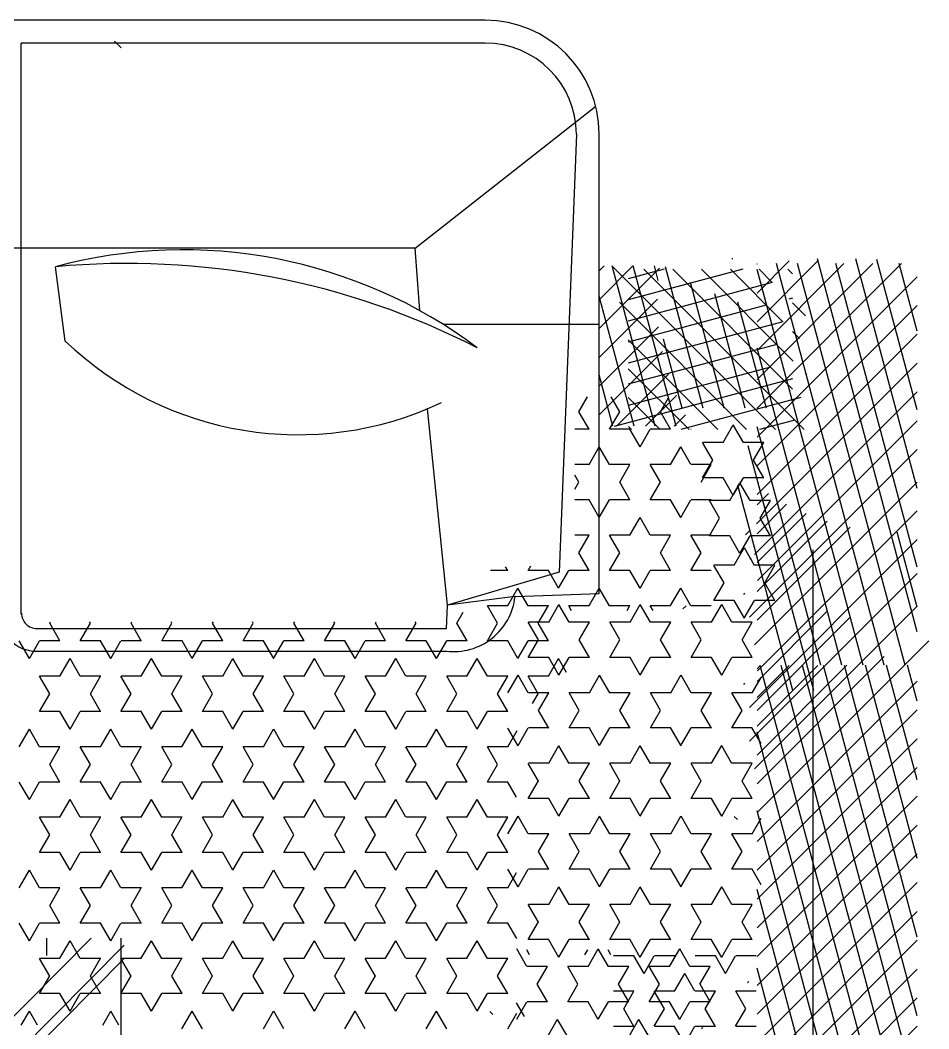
# Model space of a CAD drawing. Header units: millimetres. Extents: x -30782 to 40110, y 35885 to 73818.
# Drawn here: x 32027 to 33191, y 69673 to 70965 of the extents above; entities that cross this region are included whole.
import ezdxf

# ---------------------------------------------------------------- set-up
doc = ezdxf.new("R2010")
doc.units = ezdxf.units.MM

# ---------------------------------------------------------------- blocks, each defined once
blk = doc.blocks.new('A$C1EFC2E70')
for p, q in [((1015.1, 3020.9), (794.9, 3241.1)), ((783.5, 3226.3), (305.9, 3098.3)), ((600, 3226.3), (305.9, 3147.4)), ((499.2, 3226.3), (306.4, 3174.6)), ((700.8, 3226.3), (311.8, 3122)), ((398.5, 3226.3), (311.8, 3203)), ((534, 3020.9), (328.6, 3226.3)), ((570.8, 3020.9), (365.5, 3226.3)), ((607.7, 3020.9), (402.3, 3226.3)), ((645.2, 3020.3), (439.2, 3226.3)), ((684.6, 3017.8), (476.1, 3226.3)), ((717.9, 3021.3), (513, 3226.3)), ((764.8, 3011.4), (549.9, 3226.3)), ((800.1, 3017.8), (591.7, 3226.3)), ((833.5, 3021.3), (628.6, 3226.3)), ((751.7, 3226.3), (655.7, 3200.6)), ((880.3, 3011.4), (665.4, 3226.3)), ((923.6, 3011.4), (708.8, 3226.3)), ((959, 3017.8), (750.5, 3226.3)), ((872.4, 3226.3), (826.3, 3213.9)), ((1074, 3226.3), (826.4, 3159.9)), ((973.2, 3226.3), (826.4, 3186.9)), ((1376.3, 3226.3), (826.5, 3079)), ((1275.5, 3226.3), (826.5, 3105.9)), ((1174.7, 3226.3), (826.5, 3132.9)), ((1577.9, 3226.3), (826.6, 3025)), ((1477.1, 3226.3), (826.6, 3052)), ((1052, 3020.9), (846.6, 3226.3)), ((1088.9, 3020.9), (883.5, 3226.3)), ((1125.8, 3020.9), (920.4, 3226.3)), ((1162.7, 3020.9), (957.3, 3226.3)), ((1199.6, 3020.9), (994.2, 3226.3)), ((1236.5, 3020.9), (1031.1, 3226.3)), ((1273.3, 3020.9), (1067.9, 3226.3)), ((1310.2, 3020.9), (1104.8, 3226.3)), ((1347.1, 3020.9), (1141.7, 3226.3)), ((1384, 3020.9), (1178.6, 3226.3)), ((1462.5, 2979.3), (1215.5, 3226.3)), ((1491.6, 2987.1), (1252.4, 3226.3)), ((1527.7, 2987.1), (1288.5, 3226.3)), ((826.3, 3210.7), (311.8, 3072.9)), ((497.1, 3020.9), (311.8, 3206.1)), ((1620.6, 3210.7), (912.1, 3020.9)), ((826.3, 3183.7), (311.8, 3045.9)), ((978.2, 3020.9), (815.2, 3183.9)), ((1620.6, 3183.7), (1012.9, 3020.9)), ((460.2, 3020.9), (311.8, 3169.2)), ((826.3, 3156.7), (319.4, 3020.9)), ((1620.6, 3156.7), (1113.7, 3020.9)), ((768.5, 3020.9), (649.3, 3140.1)), ((884.1, 3020.9), (764.8, 3140.1)), ((423.3, 3020.9), (311.8, 3132.3)), ((826.3, 3129.7), (420.1, 3020.9)), ((941.3, 3020.9), (826.4, 3135.8)), ((1620.6, 3129.7), (1214.5, 3020.9)), ((826.3, 3102.7), (520.9, 3020.9)), ((731.7, 3020.9), (641.7, 3110.8)), ((847.2, 3020.9), (757.2, 3110.8)), ((386.4, 3020.9), (308.3, 3098.9)), ((858.8, 3093.6), (545.2, 3009.6)), ((678.5, 3092.6), (1400.6, 3092.6)), ((904.4, 3020.9), (826.5, 3098.8)), ((524.5, 3081.4), (319.1, 2876)), ((378.6, 3083), (361.9, 3066.3)), ((454.2, 3084.9), (452.7, 3083.4)), ((483.3, 3077.1), (524.5, 2923.4)), ((694.8, 3020.9), (631.9, 3083.8)), ((436.7, 3067.4), (319.1, 2949.8)), ((325, 3066.3), (319.1, 3060.4)), ((472.5, 3066.3), (319.1, 2912.9)), ((356, 3066.3), (357.3, 3061.7)), ((407.7, 3075.2), (398.8, 3066.3)), ((459.2, 3066.3), (520.4, 2837.9)), ((512.4, 3069.3), (524.5, 3024.2)), ((858.8, 3066.6), (595.6, 2996.1)), ((349.5, 3020.9), (308.3, 3062.1)), ((386.4, 3053.9), (319.1, 2986.7)), ((386.4, 3053.9), (439.4, 2855.9)), ((657.9, 3020.9), (620, 3058.7)), ((867.6, 3020.9), (826.5, 3061.9)), ((524.5, 3044.5), (315.9, 2835.9)), ((336, 3040.4), (319.1, 3023.5)), ((336, 3040.4), (385.4, 2855.8)), ((415.4, 3046.1), (466.4, 2855.9)), ((444.5, 3038.3), (493.4, 2855.9)), ((615.3, 3038.1), (615.3, 3012)), ((637.9, 3025), (615.3, 3038)), ((660.5, 3038.1), (638, 3025)), ((660.5, 3038.1), (660.5, 3012)), ((698.3, 3043.9), (698.3, 3017.8)), ((720.9, 3030.7), (698.3, 3043.8)), ((743.5, 3043.8), (720.9, 3030.7)), ((743.5, 3043.9), (743.5, 3017.8)), ((496.8, 3032.9), (361, 2996.5)), ((365.1, 3032.6), (412.4, 2855.8)), ((540.9, 3029.6), (540.9, 3003.5)), ((563.5, 3016.4), (540.9, 3029.5)), ((586.1, 3029.5), (563.5, 3016.4)), ((586.1, 3029.6), (586.1, 3003.5)), ((621, 3020.9), (606.5, 3035.4)), ((830.7, 3020.9), (826.6, 3024.9)), ((861.5, 3014.7), (841.8, 3026.1)), ((926.6, 3026.2), (906.8, 3014.8)), ((1042.2, 3014.7), (1022.1, 3026.3)), ((1107.8, 3026.4), (1087.5, 3014.8)), ((312.6, 3020.9), (311.8, 3021.7)), ((615.4, 3012), (592.8, 2998.9)), ((659.2, 3006.3), (654.3, 3011.2)), ((683, 2998.9), (660.5, 3012)), ((698.4, 3017.7), (675.8, 3004.7)), ((690.3, 3012), (688.8, 3013.5)), ((766, 3004.6), (743.4, 3017.7)), ((771.2, 3014.8), (771.2, 2988.7)), ((793.8, 3001.7), (771.2, 3014.7)), ((816.4, 3014.8), (793.8, 3001.7)), ((816.4, 3014.8), (816.4, 2988.7)), ((861.5, 3014.8), (861.5, 2988.7)), ((906.7, 3014.8), (906.7, 2988.7)), ((951.9, 3014.8), (951.9, 2988.7)), ((974.5, 3001.7), (951.9, 3014.7)), ((997.1, 3014.8), (974.6, 3001.7)), ((997.1, 3014.8), (997.1, 2988.7)), ((1042.3, 3014.8), (1042.3, 2988.7)), ((1087.4, 3014.8), (1087.4, 2988.7)), ((1132.6, 3014.8), (1132.6, 2988.7)), ((1155.2, 3001.7), (1132.6, 3014.7)), ((1177.9, 3014.8), (1155.3, 3001.7)), ((1177.8, 3014.8), (1177.8, 2988.7)), ((1198.5, 3019.7), (1198.5, 2993.6)), ((1243.7, 3019.7), (1243.7, 2993.6)), ((1288.9, 3019.7), (1288.9, 2993.6)), ((319.1, 3002.5), (358.4, 2855.8)), ((496.9, 3005.9), (350.7, 2966.7)), ((524.5, 3007.6), (361.4, 2844.5)), ((541, 3003.4), (518.4, 2990.4)), ((608.6, 2990.3), (586.1, 3003.4)), ((615.3, 2985.9), (592.7, 2998.9)), ((683.1, 2998.9), (660.5, 2985.9)), ((698.3, 2991.6), (675.7, 3004.6)), ((735.5, 3003.8), (733.8, 3005.4)), ((766.1, 3004.7), (743.5, 2991.6)), ((851.1, 3003.8), (849.4, 3005.4)), ((884.2, 3001.7), (861.6, 2988.7)), ((906.7, 2988.6), (884.1, 3001.7)), ((1064.9, 3001.7), (1042.3, 2988.7)), ((1087.4, 2988.6), (1064.8, 3001.7)), ((1233.2, 3008.7), (1231.5, 3010.3)), ((1266.3, 3006.6), (1243.8, 2993.6)), ((1288.8, 2993.5), (1266.3, 3006.6)), ((305.9, 2989.8), (305.9, 2988.4)), ((540.9, 2977.3), (518.3, 2990.3)), ((608.7, 2990.4), (586.1, 2977.3)), ((615.3, 2986), (615.3, 2959.9)), ((660.5, 2986), (660.5, 2959.9)), ((698.3, 2991.7), (698.3, 2965.6)), ((743.5, 2991.7), (743.5, 2965.6)), ((771.2, 2988.7), (748.7, 2975.6)), ((838.9, 2975.6), (816.3, 2988.6)), ((952, 2988.7), (929.4, 2975.6)), ((1019.7, 2975.6), (997.1, 2988.6)), ((1023.8, 2995.7), (1019.9, 2991.8)), ((1132.7, 2988.7), (1110.1, 2975.6)), ((1200.4, 2975.6), (1177.8, 2988.6)), ((1221.1, 2980.5), (1198.5, 2993.5)), ((496.9, 2978.9), (336.1, 2935.8)), ((540.9, 2977.4), (540.9, 2951.3)), ((586.1, 2977.4), (586.1, 2951.3)), ((638, 2972.9), (615.4, 2959.8)), ((660.5, 2959.8), (637.9, 2972.8)), ((720.9, 2978.6), (698.4, 2965.5)), ((743.4, 2965.5), (720.9, 2978.6)), ((771.2, 2962.6), (748.6, 2975.6)), ((839, 2975.6), (816.4, 2962.6)), ((951.9, 2962.6), (929.3, 2975.6)), ((1019.7, 2975.6), (997.1, 2962.6)), ((1132.6, 2962.6), (1110, 2975.6)), ((1200.5, 2975.6), (1177.9, 2962.6)), ((1221.2, 2980.5), (1198.6, 2967.5)), ((524.5, 2970.7), (409.6, 2855.8)), ((563.5, 2964.3), (541, 2951.2)), ((586.1, 2951.2), (563.5, 2964.3)), ((569.2, 2962.3), (569.2, 2936.3)), ((591.8, 2949.2), (569.2, 2962.3)), ((614.4, 2962.3), (614.4, 2936.3)), ((659.6, 2962.3), (659.6, 2936.3)), ((704.8, 2962.3), (704.8, 2936.3)), ((750, 2962.3), (750, 2936.3)), ((771.2, 2962.6), (771.2, 2936.6)), ((816.4, 2962.6), (816.4, 2936.6)), ((884.1, 2949.5), (861.5, 2962.6)), ((861.5, 2962.6), (861.5, 2936.6)), ((906.8, 2962.6), (884.2, 2949.5)), ((906.7, 2962.6), (906.7, 2936.6)), ((951.9, 2962.6), (951.9, 2936.6)), ((997.1, 2962.6), (997.1, 2936.6)), ((1064.8, 2949.5), (1042.2, 2962.6)), ((1042.3, 2962.6), (1042.3, 2936.6)), ((1087.5, 2962.6), (1064.9, 2949.5)), ((1087.4, 2962.6), (1087.4, 2936.6)), ((1132.6, 2962.6), (1132.6, 2936.6)), ((1177.8, 2962.6), (1177.8, 2936.6)), ((1198.5, 2967.5), (1198.5, 2941.5)), ((1212.1, 2961), (1212.1, 2934.9)), ((1234.7, 2947.8), (1212.1, 2960.9)), ((1257.4, 2960.9), (1234.8, 2947.9)), ((1266.3, 2954.4), (1243.7, 2967.5)), ((1243.7, 2967.5), (1243.7, 2941.5)), ((1257.3, 2961), (1257.3, 2934.9)), ((1288.9, 2967.5), (1266.3, 2954.4)), ((1288.9, 2967.5), (1288.9, 2941.5)), ((496.9, 2951.9), (315.8, 2903.4)), ((682.3, 2949.2), (659.7, 2936.2)), ((704.8, 2936.2), (682.2, 2949.2)), ((793.8, 2949.5), (771.2, 2936.5)), ((816.3, 2936.5), (793.8, 2949.5)), ((974.6, 2949.5), (952, 2936.5)), ((997.1, 2936.5), (974.5, 2949.5)), ((1155.3, 2949.5), (1132.7, 2936.5)), ((1177.8, 2936.5), (1155.2, 2949.5)), ((1292, 2949.9), (1290.3, 2951.6)), ((524.5, 2933.8), (446.5, 2855.9)), ((524, 2936.2), (523.8, 2936.3)), ((524.1, 2936.5), (524.1, 2936.3)), ((569.3, 2936.2), (546.7, 2923.1)), ((637, 2923.1), (614.4, 2936.2)), ((750, 2936.2), (727.4, 2923.1)), ((861.6, 2936.5), (839, 2923.5)), ((929.3, 2923.4), (906.7, 2936.5)), ((1042.3, 2936.5), (1019.7, 2923.5)), ((1110, 2923.4), (1087.4, 2936.5)), ((1212.2, 2934.8), (1189.6, 2921.8)), ((1243.8, 2941.4), (1221.2, 2928.4)), ((1279.9, 2921.8), (1257.3, 2934.8)), ((1311.4, 2928.3), (1288.8, 2941.4)), ((497, 2924.9), (408.4, 2901.2)), ((520.2, 2914.8), (505.6, 2929.4)), ((569.2, 2910.1), (546.6, 2923.1)), ((637.1, 2923.1), (614.5, 2910.1)), ((749.9, 2910.1), (727.4, 2923.1)), ((754, 2926), (750, 2930)), ((861.5, 2910.4), (838.9, 2923.4)), ((929.4, 2923.5), (906.8, 2910.4)), ((1042.2, 2910.4), (1019.7, 2923.4)), ((1110.1, 2923.5), (1087.5, 2910.4)), ((1212.1, 2908.7), (1189.5, 2921.8)), ((1243.7, 2915.3), (1221.1, 2928.3)), ((1280, 2921.8), (1257.4, 2908.7)), ((1311.5, 2928.4), (1288.9, 2915.3)), ((520.2, 2917.3), (314.8, 2862.3)), ((520.2, 2841), (453.6, 2907.6)), ((520.2, 2877.9), (480.6, 2917.5)), ((501.5, 2897), (483.7, 2907.3)), ((524.1, 2910.1), (501.5, 2897.1)), ((524.1, 2910.2), (524.1, 2884.1)), ((569.2, 2910.2), (569.2, 2884.1)), ((614.4, 2910.2), (614.4, 2884.1)), ((659.6, 2910.2), (659.6, 2884.1)), ((682.2, 2897), (659.6, 2910.1)), ((704.8, 2910.1), (682.3, 2897.1)), ((704.8, 2910.2), (704.8, 2884.1)), ((750, 2910.2), (750, 2884.1)), ((771.2, 2910.5), (771.2, 2884.4)), ((793.8, 2897.3), (771.2, 2910.4)), ((816.4, 2910.4), (793.8, 2897.4)), ((816.4, 2910.5), (816.4, 2884.4)), ((861.5, 2910.5), (861.5, 2884.4)), ((906.7, 2910.5), (906.7, 2884.4)), ((951.9, 2910.5), (951.9, 2884.4)), ((974.5, 2897.3), (951.9, 2910.4)), ((997.1, 2910.4), (974.6, 2897.4)), ((997.1, 2910.5), (997.1, 2884.4)), ((1042.3, 2910.5), (1042.3, 2884.4)), ((1087.4, 2910.5), (1087.4, 2884.4)), ((1132.6, 2910.5), (1132.6, 2884.4)), ((1155.2, 2897.3), (1132.6, 2910.4)), ((1177.9, 2910.4), (1155.3, 2897.4)), ((1177.8, 2910.5), (1177.8, 2884.4)), ((1198.5, 2915.4), (1198.5, 2889.3)), ((1212.1, 2908.8), (1212.1, 2882.7)), ((1243.7, 2915.4), (1243.7, 2889.3)), ((1257.3, 2908.8), (1257.3, 2882.7)), ((1288.9, 2915.4), (1288.9, 2889.3)), ((395, 2818.6), (317.5, 2896.1)), ((319.1, 2901.8), (331.4, 2855.7)), ((468.8, 2818.6), (392.6, 2894.8)), ((505.7, 2818.6), (424.4, 2899.9)), ((524.5, 2896.9), (483.5, 2855.9)), ((591.9, 2897.1), (569.3, 2884)), ((614.4, 2884), (591.8, 2897)), ((884.2, 2897.4), (861.6, 2884.3)), ((906.7, 2884.3), (884.1, 2897.3)), ((1064.9, 2897.4), (1042.3, 2884.3)), ((1087.4, 2884.3), (1064.8, 2897.3)), ((1234.8, 2895.7), (1212.2, 2882.6)), ((1257.3, 2882.6), (1234.7, 2895.7)), ((1266.3, 2902.3), (1243.8, 2889.2)), ((1288.8, 2889.2), (1266.3, 2902.2)), ((333.5, 2894.3), (314.8, 2889.3)), ((520.2, 2890.3), (314.8, 2835.3)), ((431.9, 2818.6), (357.3, 2893.2)), ((546.6, 2871), (524, 2884)), ((659.7, 2884), (637.1, 2871)), ((727.4, 2871), (704.8, 2884)), ((771.2, 2884.3), (748.7, 2871.3)), ((756.2, 2887.6), (750, 2884)), ((838.9, 2871.3), (816.3, 2884.3)), ((952, 2884.3), (929.4, 2871.3)), ((1019.7, 2871.3), (997.1, 2884.3)), ((1132.7, 2884.3), (1110.1, 2871.3)), ((1200.4, 2871.3), (1177.8, 2884.3)), ((1221.1, 2876.2), (1198.5, 2889.2)), ((1302.5, 2882.6), (1280, 2869.6)), ((546.7, 2871), (524.1, 2857.9)), ((659.6, 2857.9), (637, 2871)), ((727.4, 2871), (704.8, 2857.9)), ((771.2, 2858.2), (748.6, 2871.3)), ((839, 2871.3), (816.4, 2858.2)), ((951.9, 2858.2), (929.3, 2871.3)), ((1019.7, 2871.3), (997.1, 2858.2)), ((1132.6, 2858.2), (1110, 2871.3)), ((1200.5, 2871.3), (1177.9, 2858.2)), ((1221.2, 2876.2), (1198.6, 2863.1)), ((1302.5, 2856.5), (1279.9, 2869.6)), ((358.1, 2818.6), (314.8, 2861.9)), ((520.2, 2863.3), (353.5, 2818.6)), ((524.5, 2860), (520.4, 2856)), ((524.1, 2858), (524.1, 2831.9)), ((569.2, 2858), (569.2, 2831.9)), ((591.8, 2844.9), (569.2, 2857.9)), ((614.5, 2857.9), (591.9, 2844.9)), ((614.4, 2858), (614.4, 2831.9)), ((659.6, 2858), (659.6, 2831.9)), ((704.8, 2858), (704.8, 2831.9)), ((756.3, 2854.3), (749.9, 2857.9)), ((750, 2858), (750, 2831.9)), ((771.2, 2858.3), (771.2, 2832.2)), ((816.4, 2858.3), (816.4, 2832.2)), ((861.5, 2858.3), (861.5, 2832.2)), ((884.1, 2845.2), (861.5, 2858.2)), ((906.8, 2858.2), (884.2, 2845.2)), ((906.7, 2858.3), (906.7, 2832.2)), ((951.9, 2858.3), (951.9, 2832.2)), ((997.1, 2858.3), (997.1, 2832.2)), ((1064.8, 2845.2), (1042.2, 2858.2)), ((1042.3, 2858.3), (1042.3, 2832.2)), ((1087.5, 2858.2), (1064.9, 2845.2)), ((1087.4, 2858.3), (1087.4, 2832.2)), ((1132.6, 2858.3), (1132.6, 2832.2)), ((1177.8, 2858.3), (1177.8, 2832.2)), ((1198.5, 2863.2), (1198.5, 2837.1)), ((1212.1, 2856.6), (1212.1, 2830.5)), ((1234.7, 2843.5), (1212.1, 2856.5)), ((1257.4, 2856.6), (1234.8, 2843.5)), ((1243.7, 2863.2), (1243.7, 2837.1)), ((1266.3, 2850.1), (1243.7, 2863.1)), ((1257.3, 2856.6), (1257.3, 2830.5)), ((1288.9, 2863.1), (1266.3, 2850.1)), ((1288.9, 2863.2), (1288.9, 2837.1)), ((501.5, 2844.9), (482.6, 2833.9)), ((524, 2831.8), (501.5, 2844.9)), ((682.3, 2844.9), (659.7, 2831.9)), ((704.8, 2831.8), (682.2, 2844.9)), ((793.8, 2845.2), (771.2, 2832.2)), ((816.3, 2832.1), (793.8, 2845.2)), ((974.6, 2845.2), (952, 2832.2)), ((997.1, 2832.1), (974.5, 2845.2)), ((1155.3, 2845.2), (1132.7, 2832.2)), ((1177.8, 2832.1), (1155.2, 2845.2)), ((520.2, 2836.3), (454.3, 2818.6)), ((569.3, 2831.9), (546.7, 2818.8)), ((637, 2818.8), (614.4, 2831.8)), ((750, 2831.9), (727.4, 2818.8)), ((861.6, 2832.2), (839, 2819.1)), ((929.3, 2819.1), (906.7, 2832.1)), ((1042.3, 2832.2), (1019.7, 2819.1)), ((1110, 2819.1), (1087.4, 2832.1)), ((1212.2, 2830.5), (1189.6, 2817.4)), ((1197.2, 2833.7), (1191, 2830.2)), ((1279.9, 2817.4), (1257.3, 2830.5)), ((734.4, 2818.6), (146.1, 2818.6)), ((321.2, 2818.6), (314.8, 2825)), ((389.6, 2818.6), (389.6, 2618.6)), ((569.2, 2805.7), (546.6, 2818.8)), ((637.1, 2818.8), (614.5, 2805.8)), ((749.9, 2805.7), (727.4, 2818.8)), ((738.4, 2710.8), (734.4, 2818.6)), ((861.5, 2806.1), (838.9, 2819.1)), ((929.4, 2819.1), (906.8, 2806.1)), ((1042.2, 2806.1), (1019.7, 2819.1)), ((1110.1, 2819.1), (1087.5, 2806.1)), ((1212.1, 2804.4), (1189.5, 2817.4)), ((1280, 2817.4), (1257.4, 2804.4)), ((292.2, 2582.6), (110.3, 2814.2)), ((524.1, 2805.8), (501.5, 2792.7)), ((524.1, 2805.8), (524.1, 2787.6)), ((569.2, 2805.8), (569.2, 2787.6)), ((614.4, 2805.8), (614.4, 2787.6)), ((659.6, 2805.8), (659.6, 2787.6)), ((682.2, 2792.7), (659.6, 2805.7)), ((704.8, 2805.8), (682.3, 2792.7)), ((704.8, 2805.8), (704.8, 2779.7)), ((750, 2805.8), (750, 2779.7)), ((793.8, 2793), (771.2, 2806.1)), ((771.2, 2806.1), (771.2, 2780)), ((816.4, 2806.1), (793.8, 2793)), ((816.4, 2806.1), (816.4, 2780)), ((861.5, 2806.1), (861.5, 2780)), ((906.7, 2806.1), (906.7, 2780)), ((974.5, 2793), (951.9, 2806.1)), ((951.9, 2806.1), (951.9, 2780)), ((997.1, 2806.1), (974.6, 2793)), ((997.1, 2806.1), (997.1, 2780)), ((1042.3, 2806.1), (1042.3, 2780)), ((1087.4, 2806.1), (1087.4, 2780)), ((1155.2, 2793), (1132.6, 2806.1)), ((1132.6, 2806.1), (1132.6, 2780)), ((1177.9, 2806.1), (1155.3, 2793)), ((1177.8, 2806.1), (1177.8, 2780)), ((1197.2, 2800.4), (1190.9, 2804.1)), ((1212.1, 2804.5), (1212.1, 2778.4)), ((1257.3, 2804.5), (1257.3, 2778.4)), ((501.5, 2792.7), (482.6, 2803.6)), ((591.9, 2792.7), (583, 2787.6)), ((600.6, 2787.6), (591.8, 2792.7)), ((884.2, 2793), (861.6, 2780)), ((906.7, 2780), (884.1, 2793)), ((1064.9, 2793), (1042.3, 2780)), ((1087.4, 2780), (1064.8, 2793)), ((1234.8, 2791.3), (1212.2, 2778.3)), ((1257.3, 2778.3), (1234.7, 2791.3)), ((146.1, 2789.4), (707, 2767.4)), ((727.4, 2766.6), (704.8, 2779.7)), ((771.2, 2780), (748.7, 2766.9)), ((756.4, 2783.3), (750, 2779.7)), ((838.9, 2766.9), (816.3, 2780)), ((952, 2780), (929.4, 2766.9)), ((1019.7, 2766.9), (997.1, 2780)), ((1132.7, 2780), (1110.1, 2766.9)), ((1200.4, 2766.9), (1177.8, 2780)), ((1302.5, 2778.3), (1280, 2765.3)), ((727.4, 2766.6), (704.8, 2753.6)), ((707, 2767.4), (749.5, 2624.2)), ((771.2, 2753.9), (748.6, 2766.9)), ((839, 2766.9), (816.4, 2753.9)), ((840.3, 2753.6), (817.7, 2766.6)), ((835.4, 2776.8), (817.8, 2766.6)), ((951.9, 2753.9), (929.3, 2766.9)), ((1019.7, 2766.9), (997.1, 2753.9)), ((1132.6, 2753.9), (1110, 2766.9)), ((1200.5, 2766.9), (1177.9, 2753.9)), ((1302.5, 2752.2), (1279.9, 2765.2)), ((704.8, 2753.7), (704.8, 2727.6)), ((772.5, 2740.5), (749.9, 2753.6)), ((750, 2753.7), (750, 2727.6)), ((771.2, 2754), (771.2, 2727.9)), ((795.2, 2753.6), (772.6, 2740.6)), ((795.1, 2753.7), (795.1, 2727.6)), ((816.4, 2754), (816.4, 2727.9)), ((840.3, 2753.7), (840.3, 2727.6)), ((861.5, 2754), (861.5, 2727.9)), ((884.1, 2740.8), (861.5, 2753.9)), ((906.8, 2753.9), (884.2, 2740.9)), ((906.7, 2754), (906.7, 2727.9)), ((951.9, 2754), (951.9, 2727.9)), ((997.1, 2754), (997.1, 2727.9)), ((1064.8, 2740.8), (1042.2, 2753.9)), ((1042.3, 2754), (1042.3, 2727.9)), ((1087.5, 2753.9), (1064.9, 2740.9)), ((1087.4, 2754), (1087.4, 2727.9)), ((1132.6, 2754), (1132.6, 2727.9)), ((1177.8, 2754), (1177.8, 2727.9)), ((1212.1, 2752.3), (1212.1, 2726.2)), ((1234.7, 2739.2), (1212.1, 2752.2)), ((1257.4, 2752.2), (1234.8, 2739.2)), ((1257.3, 2752.3), (1257.3, 2726.2)), ((793.8, 2740.9), (771.2, 2727.8)), ((816.3, 2727.8), (793.8, 2740.8)), ((863, 2740.6), (840.4, 2727.5)), ((875.4, 2733.3), (862.9, 2740.5)), ((974.6, 2740.9), (952, 2727.8)), ((997.1, 2727.8), (974.5, 2740.8)), ((1155.3, 2740.9), (1132.7, 2727.8)), ((1177.8, 2727.8), (1155.2, 2740.8)), ((704.8, 2727.5), (698.9, 2730.9)), ((750, 2727.5), (727.4, 2714.5)), ((817.7, 2714.4), (795.1, 2727.5)), ((861.6, 2727.8), (839, 2714.8)), ((929.3, 2714.8), (906.7, 2727.8)), ((1042.3, 2727.8), (1019.7, 2714.8)), ((1110, 2714.8), (1087.4, 2727.8)), ((1197.3, 2729.5), (1191, 2725.8)), ((749.9, 2701.4), (727.4, 2714.4)), ((817.8, 2714.5), (795.2, 2701.4)), ((861.5, 2701.7), (838.9, 2714.8)), ((929.4, 2714.8), (906.8, 2701.7)), ((930.7, 2701.4), (909.8, 2713.5)), ((1042.2, 2701.7), (1019.7, 2714.8)), ((1110.1, 2714.8), (1087.5, 2701.7)), ((1212.2, 2726.1), (1189.6, 2713.1)), ((1279.9, 2713.1), (1257.3, 2726.1)), ((1276.3, 2722.9), (1258.7, 2712.8)), ((704.8, 2701.4), (700.1, 2698.7)), ((704.8, 2701.5), (704.8, 2679.2)), ((738.4, 2710.8), (749.5, 2624.2)), ((750, 2701.5), (750, 2675.4)), ((795.1, 2701.5), (795.1, 2675.4)), ((840.3, 2701.5), (840.3, 2675.4)), ((862.9, 2688.4), (840.3, 2701.4)), ((885.6, 2701.4), (863, 2688.4)), ((885.5, 2701.5), (885.5, 2675.4)), ((930.7, 2701.5), (930.7, 2675.4)), ((995.4, 2712.6), (975.9, 2701.4)), ((975.9, 2701.5), (975.9, 2675.4)), ((1021, 2701.5), (1021, 2675.4)), ((1043.6, 2688.4), (1021, 2701.4)), ((1066.3, 2701.4), (1043.7, 2688.4)), ((1066.2, 2701.5), (1066.2, 2675.4)), ((1111.4, 2701.4), (1091.7, 2712.8)), ((1111.4, 2701.5), (1111.4, 2675.4)), ((1156.6, 2701.5), (1156.6, 2675.4)), ((1176.5, 2712.9), (1156.7, 2701.4)), ((1224.3, 2688.4), (1201.7, 2701.4)), ((1201.8, 2701.5), (1201.8, 2675.4)), ((1247, 2701.4), (1224.4, 2688.4)), ((1247, 2701.5), (1247, 2675.4)), ((1292.1, 2701.4), (1272, 2713)), ((772.6, 2688.4), (750, 2675.3)), ((795.1, 2675.3), (772.5, 2688.4)), ((953.3, 2688.4), (930.8, 2675.3)), ((975.8, 2675.3), (953.3, 2688.4)), ((1134.1, 2688.4), (1111.5, 2675.3)), ((1156.6, 2675.3), (1134, 2688.4)), ((840.4, 2675.3), (817.8, 2662.3)), ((908.1, 2662.3), (885.5, 2675.3)), ((1021.1, 2675.3), (998.5, 2662.3)), ((1088.8, 2662.3), (1066.2, 2675.3)), ((1201.8, 2675.3), (1179.2, 2662.3)), ((1269.5, 2662.3), (1246.9, 2675.3)), ((1273.7, 2682.4), (1269.8, 2678.5)), ((0, 2672.5), (0, 2049.2)), ((29.2, 2672.5), (29.2, 2077.9)), ((840.3, 2649.2), (817.7, 2662.3)), ((908.2, 2662.3), (885.6, 2649.3)), ((1021, 2649.2), (998.4, 2662.3)), ((1088.9, 2662.3), (1066.3, 2649.3)), ((1201.7, 2649.2), (1179.2, 2662.3)), ((1269.6, 2662.3), (1247, 2649.3)), ((795.2, 2649.3), (772.6, 2636.2)), ((795.1, 2649.3), (795.1, 2623.2)), ((840.3, 2649.3), (840.3, 2623.2)), ((885.5, 2649.3), (885.5, 2623.2)), ((930.7, 2649.3), (930.7, 2623.2)), ((953.3, 2636.2), (930.7, 2649.2)), ((975.9, 2649.3), (953.3, 2636.2)), ((975.9, 2649.3), (975.9, 2623.2)), ((1021, 2649.3), (1021, 2623.2)), ((1066.2, 2649.3), (1066.2, 2623.2)), ((1111.4, 2649.3), (1111.4, 2623.2)), ((1134, 2636.2), (1111.4, 2649.2)), ((1156.7, 2649.3), (1134.1, 2636.2)), ((1156.6, 2649.3), (1156.6, 2623.2)), ((1201.8, 2649.3), (1201.8, 2623.2)), ((1247, 2649.3), (1247, 2623.2)), ((772.5, 2636.2), (758.3, 2644.4)), ((863, 2636.2), (840.4, 2623.2)), ((885.5, 2623.2), (862.9, 2636.2)), ((1043.7, 2636.2), (1021.1, 2623.2)), ((1066.2, 2623.2), (1043.6, 2636.2)), ((1224.4, 2636.2), (1201.8, 2623.2)), ((1246.9, 2623.2), (1224.3, 2636.2)), ((749.5, 2624.2), (497.8, 2598.6)), ((779.2, 2622.8), (749.5, 2624.2)), ((817.7, 2610.1), (795.1, 2623.2)), ((930.8, 2623.2), (908.2, 2610.1)), ((998.4, 2610.1), (975.8, 2623.2)), ((1111.5, 2623.2), (1088.9, 2610.1)), ((1179.2, 2610.1), (1156.6, 2623.2)), ((1292.2, 2623.2), (1269.6, 2610.1)), ((779.2, 2097.9), (779.2, 2622.8)), ((817.8, 2610.1), (795.2, 2597.1)), ((808.4, 2097.9), (808.4, 2622.8)), ((930.7, 2597.1), (908.1, 2610.1)), ((998.5, 2610.1), (975.9, 2597.1)), ((1111.4, 2597.1), (1088.8, 2610.1)), ((1179.2, 2610.1), (1156.7, 2597.1)), ((1292.1, 2597.1), (1269.5, 2610.1)), ((795.1, 2597.1), (795.1, 2571.1)), ((840.3, 2597.1), (840.3, 2571.1)), ((885.5, 2597.1), (885.5, 2571.1)), ((930.7, 2597.1), (930.7, 2571.1)), ((975.9, 2597.1), (975.9, 2571.1)), ((1021, 2597.1), (1021, 2571.1)), ((1066.2, 2597.1), (1066.2, 2571.1)), ((1111.4, 2597.1), (1111.4, 2571.1)), ((1156.6, 2597.1), (1156.6, 2571.1)), ((1201.8, 2597.1), (1201.8, 2571.1)), ((1247, 2597.1), (1247, 2571.1)), ((372.1, 2588.8), (292.2, 2582.6)), ((862.9, 2584), (840.3, 2597.1)), ((885.6, 2597.1), (863, 2584)), ((1043.6, 2584), (1021, 2597.1)), ((1066.3, 2597.1), (1043.7, 2584)), ((1224.3, 2584), (1201.7, 2597.1)), ((1247, 2597.1), (1224.4, 2584)), ((292.2, 2582.6), (292.2, 2049.2)), ((772.6, 2584), (770.8, 2583)), ((795.1, 2571), (772.5, 2584)), ((953.3, 2584), (930.8, 2571)), ((975.8, 2571), (953.3, 2584)), ((1134.1, 2584), (1111.5, 2571)), ((1156.6, 2571), (1134, 2584)), ((840.4, 2571), (817.8, 2558)), ((908.1, 2557.9), (885.5, 2571)), ((1021.1, 2571), (998.5, 2558)), ((1088.8, 2557.9), (1066.2, 2571)), ((1201.8, 2571), (1179.2, 2558)), ((1269.5, 2557.9), (1246.9, 2571)), ((840.3, 2544.9), (817.7, 2557.9)), ((908.2, 2558), (885.6, 2544.9)), ((1021, 2544.9), (998.4, 2557.9)), ((1088.9, 2558), (1066.3, 2544.9)), ((1201.7, 2544.9), (1179.2, 2557.9)), ((1269.6, 2558), (1247, 2544.9)), ((772.5, 2531.9), (770.8, 2532.9)), ((795.2, 2544.9), (772.6, 2531.9)), ((795.1, 2545), (795.1, 2518.9)), ((840.3, 2545), (840.3, 2518.9)), ((885.5, 2545), (885.5, 2518.9)), ((930.7, 2545), (930.7, 2518.9)), ((953.3, 2531.9), (930.7, 2544.9)), ((975.9, 2544.9), (953.3, 2531.9)), ((975.9, 2545), (975.9, 2518.9)), ((1021, 2545), (1021, 2518.9)), ((1066.2, 2545), (1066.2, 2518.9)), ((1111.4, 2545), (1111.4, 2518.9)), ((1134, 2531.9), (1111.4, 2544.9)), ((1156.7, 2544.9), (1134.1, 2531.9)), ((1156.6, 2545), (1156.6, 2518.9)), ((1201.8, 2545), (1201.8, 2518.9)), ((1247, 2545), (1247, 2518.9)), ((863, 2531.9), (840.4, 2518.8)), ((885.5, 2518.8), (862.9, 2531.9)), ((1043.7, 2531.9), (1021.1, 2518.8)), ((1066.2, 2518.8), (1043.6, 2531.9)), ((1224.4, 2531.9), (1201.8, 2518.8)), ((1246.9, 2518.8), (1224.3, 2531.9)), ((817.7, 2505.8), (795.1, 2518.8)), ((930.8, 2518.8), (908.2, 2505.8)), ((998.4, 2505.8), (975.8, 2518.8)), ((1111.5, 2518.8), (1088.9, 2505.8)), ((1179.2, 2505.8), (1156.6, 2518.8)), ((1292.2, 2518.8), (1269.6, 2505.8)), ((817.8, 2505.8), (795.2, 2492.7)), ((930.7, 2492.7), (908.1, 2505.8)), ((998.5, 2505.8), (975.9, 2492.7)), ((1111.4, 2492.7), (1088.8, 2505.8)), ((1179.2, 2505.8), (1156.7, 2492.7)), ((1292.1, 2492.7), (1269.5, 2505.8)), ((795.1, 2492.8), (795.1, 2466.7)), ((840.3, 2492.8), (840.3, 2466.7)), ((862.9, 2479.7), (840.3, 2492.7)), ((885.6, 2492.7), (863, 2479.7)), ((885.5, 2492.8), (885.5, 2466.7)), ((930.7, 2492.8), (930.7, 2466.7)), ((975.9, 2492.8), (975.9, 2466.7)), ((1021, 2492.8), (1021, 2466.7)), ((1043.6, 2479.7), (1021, 2492.7)), ((1066.3, 2492.7), (1043.7, 2479.7)), ((1066.2, 2492.8), (1066.2, 2466.7)), ((1111.4, 2492.8), (1111.4, 2466.7)), ((1156.6, 2492.8), (1156.6, 2466.7)), ((1224.3, 2479.7), (1201.7, 2492.7)), ((1201.8, 2492.8), (1201.8, 2466.7)), ((1247, 2492.7), (1224.4, 2479.7)), ((1247, 2492.8), (1247, 2466.7)), ((772.6, 2479.7), (770.8, 2478.6)), ((795.1, 2466.6), (772.5, 2479.7)), ((953.3, 2479.7), (930.8, 2466.7)), ((975.8, 2466.6), (953.3, 2479.7)), ((1134.1, 2479.7), (1111.5, 2466.7)), ((1156.6, 2466.6), (1134, 2479.7)), ((840.4, 2466.7), (817.8, 2453.6)), ((908.1, 2453.6), (885.5, 2466.6)), ((1021.1, 2466.7), (998.5, 2453.6)), ((1088.8, 2453.6), (1066.2, 2466.6)), ((1201.8, 2466.7), (1179.2, 2453.6)), ((1269.5, 2453.6), (1246.9, 2466.6)), ((840.3, 2440.6), (817.7, 2453.6)), ((908.2, 2453.6), (885.6, 2440.6)), ((1021, 2440.6), (998.4, 2453.6)), ((1088.9, 2453.6), (1066.3, 2440.6)), ((1201.7, 2440.6), (1179.2, 2453.6)), ((1269.6, 2453.6), (1247, 2440.6)), ((795.2, 2440.6), (772.6, 2427.5)), ((795.1, 2440.6), (795.1, 2414.6)), ((840.3, 2440.6), (840.3, 2414.6)), ((885.5, 2440.6), (885.5, 2414.6)), ((930.7, 2440.6), (930.7, 2414.6)), ((953.3, 2427.5), (930.7, 2440.6)), ((975.9, 2440.6), (953.3, 2427.5)), ((975.9, 2440.6), (975.9, 2414.6)), ((1021, 2440.6), (1021, 2414.6)), ((1066.2, 2440.6), (1066.2, 2414.6)), ((1111.4, 2440.6), (1111.4, 2414.6)), ((1134, 2427.5), (1111.4, 2440.6)), ((1156.7, 2440.6), (1134.1, 2427.5)), ((1156.6, 2440.6), (1156.6, 2414.6)), ((1201.8, 2440.6), (1201.8, 2414.6)), ((1247, 2440.6), (1247, 2414.6)), ((772.5, 2427.5), (770.8, 2428.5)), ((863, 2427.5), (840.4, 2414.5)), ((885.5, 2414.5), (862.9, 2427.5)), ((1043.7, 2427.5), (1021.1, 2414.5)), ((1066.2, 2414.5), (1043.6, 2427.5)), ((1224.4, 2427.5), (1201.8, 2414.5)), ((1246.9, 2414.5), (1224.3, 2427.5)), ((817.7, 2401.4), (795.1, 2414.5)), ((930.8, 2414.5), (908.2, 2401.5)), ((998.4, 2401.4), (975.8, 2414.5)), ((1111.5, 2414.5), (1088.9, 2401.5)), ((1179.2, 2401.4), (1156.6, 2414.5)), ((1292.2, 2414.5), (1269.6, 2401.5)), ((817.8, 2401.5), (795.2, 2388.4)), ((930.7, 2388.4), (908.1, 2401.4)), ((998.5, 2401.5), (975.9, 2388.4)), ((1111.4, 2388.4), (1088.8, 2401.4)), ((1179.2, 2401.5), (1156.7, 2388.4)), ((1292.1, 2388.4), (1269.5, 2401.4)), ((795.1, 2388.5), (795.1, 2362.4)), ((840.3, 2388.5), (840.3, 2362.4)), ((862.9, 2375.3), (840.3, 2388.4)), ((885.6, 2388.4), (863, 2375.4)), ((885.5, 2388.5), (885.5, 2362.4)), ((930.7, 2388.5), (930.7, 2362.4)), ((975.9, 2388.5), (975.9, 2362.4)), ((1021, 2388.5), (1021, 2362.4)), ((1043.6, 2375.3), (1021, 2388.4)), ((1066.3, 2388.4), (1043.7, 2375.4)), ((1066.2, 2388.5), (1066.2, 2362.4)), ((1111.4, 2388.5), (1111.4, 2362.4)), ((1156.6, 2388.5), (1156.6, 2362.4)), ((1224.3, 2375.3), (1201.7, 2388.4)), ((1201.8, 2388.5), (1201.8, 2362.4)), ((1247, 2388.4), (1224.4, 2375.4)), ((1247, 2388.5), (1247, 2362.4)), ((772.6, 2375.4), (770.8, 2374.3)), ((795.1, 2362.3), (772.5, 2375.3)), ((953.3, 2375.4), (930.8, 2362.3)), ((975.8, 2362.3), (953.3, 2375.3)), ((1134.1, 2375.4), (1111.5, 2362.3)), ((1156.6, 2362.3), (1134, 2375.3)), ((840.4, 2362.3), (817.8, 2349.3)), ((908.1, 2349.3), (885.5, 2362.3)), ((1021.1, 2362.3), (998.5, 2349.3)), ((1088.8, 2349.3), (1066.2, 2362.3)), ((1201.8, 2362.3), (1179.2, 2349.3)), ((1269.5, 2349.3), (1246.9, 2362.3)), ((840.3, 2336.2), (817.7, 2349.3)), ((908.2, 2349.3), (885.6, 2336.2)), ((1021, 2336.2), (998.4, 2349.3)), ((1088.9, 2349.3), (1066.3, 2336.2)), ((1201.7, 2336.2), (1179.2, 2349.3)), ((1269.6, 2349.3), (1247, 2336.2)), ((795.2, 2336.2), (772.6, 2323.2)), ((795.1, 2336.3), (795.1, 2310.2)), ((840.3, 2336.3), (840.3, 2310.2)), ((885.5, 2336.3), (885.5, 2310.2)), ((930.7, 2336.3), (930.7, 2310.2)), ((953.3, 2323.2), (930.7, 2336.2)), ((975.9, 2336.2), (953.3, 2323.2)), ((975.9, 2336.3), (975.9, 2310.2)), ((1021, 2336.3), (1021, 2310.2)), ((1066.2, 2336.3), (1066.2, 2310.2)), ((1111.4, 2336.3), (1111.4, 2310.2)), ((1134, 2323.2), (1111.4, 2336.2)), ((1156.7, 2336.2), (1134.1, 2323.2)), ((1156.6, 2336.3), (1156.6, 2310.2)), ((1201.8, 2336.3), (1201.8, 2310.2)), ((1247, 2336.3), (1247, 2310.2)), ((772.5, 2323.2), (770.8, 2324.2)), ((863, 2323.2), (840.4, 2310.2)), ((885.5, 2310.1), (862.9, 2323.2)), ((1043.7, 2323.2), (1021.1, 2310.2)), ((1066.2, 2310.1), (1043.6, 2323.2)), ((1224.4, 2323.2), (1201.8, 2310.2)), ((1246.9, 2310.1), (1224.3, 2323.2)), ((817.7, 2297.1), (795.1, 2310.1)), ((930.8, 2310.2), (908.2, 2297.1)), ((998.4, 2297.1), (975.8, 2310.1)), ((1111.5, 2310.2), (1088.9, 2297.1)), ((1179.2, 2297.1), (1156.6, 2310.1)), ((1292.2, 2310.2), (1269.6, 2297.1)), ((817.8, 2297.1), (795.2, 2284.1)), ((930.7, 2284), (908.1, 2297.1)), ((998.5, 2297.1), (975.9, 2284.1)), ((1111.4, 2284), (1088.8, 2297.1)), ((1179.2, 2297.1), (1156.7, 2284.1)), ((1292.1, 2284), (1269.5, 2297.1)), ((795.1, 2284.1), (795.1, 2258)), ((840.3, 2284.1), (840.3, 2258)), ((862.9, 2271), (840.3, 2284)), ((885.6, 2284.1), (863, 2271)), ((885.5, 2284.1), (885.5, 2258)), ((930.7, 2284.1), (930.7, 2258)), ((975.9, 2284.1), (975.9, 2258)), ((1021, 2284.1), (1021, 2258)), ((1043.6, 2271), (1021, 2284)), ((1066.3, 2284.1), (1043.7, 2271)), ((1066.2, 2284.1), (1066.2, 2258)), ((1111.4, 2284.1), (1111.4, 2258)), ((1156.6, 2284.1), (1156.6, 2258)), ((1224.3, 2271), (1201.7, 2284)), ((1201.8, 2284.1), (1201.8, 2258)), ((1247, 2284.1), (1224.4, 2271)), ((1247, 2284.1), (1247, 2258)), ((772.6, 2271), (770.8, 2270)), ((795.1, 2258), (772.5, 2271)), ((953.3, 2271), (930.8, 2258)), ((975.8, 2258), (953.3, 2271)), ((1134.1, 2271), (1111.5, 2258)), ((1156.6, 2258), (1134, 2271)), ((840.4, 2258), (817.8, 2244.9)), ((908.1, 2244.9), (885.5, 2258)), ((1021.1, 2258), (998.5, 2244.9)), ((1088.8, 2244.9), (1066.2, 2258)), ((1201.8, 2258), (1179.2, 2244.9)), ((1269.5, 2244.9), (1246.9, 2258)), ((840.3, 2231.9), (817.7, 2244.9)), ((908.2, 2244.9), (885.6, 2231.9)), ((1021, 2231.9), (998.4, 2244.9)), ((1088.9, 2244.9), (1066.3, 2231.9)), ((1201.7, 2231.9), (1179.2, 2244.9)), ((1269.6, 2244.9), (1247, 2231.9)), ((795.2, 2231.9), (772.6, 2218.9)), ((795.1, 2232), (795.1, 2205.9)), ((840.3, 2232), (840.3, 2205.9)), ((885.5, 2232), (885.5, 2205.9)), ((930.7, 2232), (930.7, 2205.9)), ((953.3, 2218.8), (930.7, 2231.9)), ((975.9, 2231.9), (953.3, 2218.9)), ((975.9, 2232), (975.9, 2205.9)), ((1021, 2232), (1021, 2205.9)), ((1066.2, 2232), (1066.2, 2205.9)), ((1111.4, 2232), (1111.4, 2205.9)), ((1134, 2218.8), (1111.4, 2231.9)), ((1156.7, 2231.9), (1134.1, 2218.9)), ((1156.6, 2232), (1156.6, 2205.9)), ((1201.8, 2232), (1201.8, 2205.9)), ((1247, 2232), (1247, 2205.9)), ((772.5, 2218.8), (770.8, 2219.9)), ((863, 2218.9), (840.4, 2205.8)), ((885.5, 2205.8), (862.9, 2218.8)), ((1043.7, 2218.9), (1021.1, 2205.8)), ((1066.2, 2205.8), (1043.6, 2218.8)), ((1658.5, 1740.4), (1184.8, 2209.7)), ((1224.4, 2218.9), (1201.8, 2205.8)), ((1658.5, 1757.4), (1202, 2209.7)), ((1246.9, 2205.8), (1224.3, 2218.8)), ((35.4, 2206.2), (26.7, 2197.4)), ((817.7, 2192.7), (795.1, 2205.8)), ((930.8, 2205.8), (908.2, 2192.8)), ((998.4, 2192.7), (975.8, 2205.8)), ((1111.5, 2205.8), (1088.9, 2192.8)), ((1179.2, 2192.7), (1156.6, 2205.8)), ((1658.5, 2206.2), (1175.9, 2206.2)), ((1287.5, 2203.1), (1269.6, 2192.8)), ((817.8, 2192.8), (795.2, 2179.7)), ((930.7, 2179.7), (908.1, 2192.7)), ((998.5, 2192.8), (975.9, 2179.7)), ((1111.4, 2179.7), (1088.8, 2192.7)), ((1179.2, 2192.8), (1156.7, 2179.7)), ((1287.5, 2182.4), (1269.5, 2192.7)), ((795.1, 2179.8), (795.1, 2153.7)), ((840.3, 2179.8), (840.3, 2153.7)), ((862.9, 2166.7), (840.3, 2179.7)), ((885.6, 2179.7), (863, 2166.7)), ((885.5, 2179.8), (885.5, 2153.7)), ((930.7, 2179.8), (930.7, 2153.7)), ((975.9, 2179.8), (975.9, 2153.7)), ((1021, 2179.8), (1021, 2153.7)), ((1043.6, 2166.7), (1021, 2179.7)), ((1066.3, 2179.7), (1043.7, 2166.7)), ((1066.2, 2179.8), (1066.2, 2153.7)), ((1111.4, 2179.8), (1111.4, 2153.7)), ((1156.6, 2179.8), (1156.6, 2153.7)), ((1224.3, 2166.7), (1201.7, 2179.7)), ((1201.8, 2179.8), (1201.8, 2153.7)), ((1247, 2179.7), (1224.4, 2166.7)), ((1247, 2179.8), (1247, 2153.7)), ((772.6, 2166.7), (770.8, 2165.6)), ((795.1, 2153.6), (772.5, 2166.7)), ((953.3, 2166.7), (930.8, 2153.6)), ((975.8, 2153.6), (953.3, 2166.7)), ((1134.1, 2166.7), (1111.5, 2153.6)), ((1156.6, 2153.6), (1134, 2166.7)), ((1658.5, 1689.3), (1175.9, 2167.5)), ((840.4, 2153.6), (817.8, 2140.6)), ((908.1, 2140.6), (885.5, 2153.6)), ((1021.1, 2153.6), (998.5, 2140.6)), ((1088.8, 2140.6), (1066.2, 2153.6)), ((1201.8, 2153.6), (1179.2, 2140.6)), ((1269.5, 2140.6), (1246.9, 2153.6)), ((411, 2134.5), (315.9, 2122)), ((840.3, 2127.5), (817.7, 2140.6)), ((908.2, 2140.6), (885.6, 2127.6)), ((1021, 2127.5), (998.4, 2140.6)), ((1088.9, 2140.6), (1066.3, 2127.6)), ((1201.7, 2127.5), (1179.2, 2140.6)), ((1269.6, 2140.6), (1247, 2127.6)), ((795.2, 2127.6), (772.6, 2114.5)), ((795.1, 2127.6), (795.1, 2101.5)), ((840.3, 2127.6), (840.3, 2101.5)), ((885.5, 2127.6), (885.5, 2101.5)), ((930.7, 2127.6), (930.7, 2101.5)), ((953.3, 2114.5), (930.7, 2127.5)), ((975.9, 2127.6), (953.3, 2114.5)), ((975.9, 2127.6), (975.9, 2101.5)), ((1021, 2127.6), (1021, 2101.5)), ((1066.2, 2127.6), (1066.2, 2101.5)), ((1111.4, 2127.6), (1111.4, 2101.5)), ((1134, 2114.5), (1111.4, 2127.5)), ((1156.7, 2127.6), (1134.1, 2114.5)), ((1156.6, 2127.6), (1156.6, 2101.5)), ((1201.8, 2127.6), (1201.8, 2101.5)), ((1247, 2127.6), (1247, 2101.5)), ((772.5, 2114.5), (770.8, 2115.5)), ((863, 2114.5), (840.4, 2101.5)), ((885.5, 2101.5), (862.9, 2114.5)), ((1043.7, 2114.5), (1021.1, 2101.5)), ((1066.2, 2101.5), (1043.6, 2114.5)), ((1198.1, 2110.9), (1175.9, 2110.9)), ((1224.4, 2114.5), (1201.8, 2101.5)), ((1246.9, 2101.5), (1224.3, 2114.5)), ((817.7, 2088.4), (795.1, 2101.5)), ((930.8, 2101.5), (908.2, 2088.4)), ((998.4, 2088.4), (975.8, 2101.5)), ((1111.5, 2101.5), (1088.9, 2088.4)), ((1179.2, 2088.4), (1156.6, 2101.5)), ((1287.5, 2098.7), (1269.6, 2088.4)), ((817.8, 2088.4), (795.2, 2075.4)), ((930.7, 2075.4), (908.1, 2088.4)), ((998.5, 2088.4), (975.9, 2075.4)), ((1111.4, 2075.4), (1088.8, 2088.4)), ((1179.2, 2088.4), (1156.7, 2075.4)), ((1287.5, 2078.1), (1269.5, 2088.4)), ((760.7, 2077.9), (29.2, 2077.9))]:
    blk.add_line(p, q)
for centre, radius, start, end in [((146.1, 2672.5), 146.1, 90, 180), ((146.1, 2672.5), 116.9, 90, 180), ((729.5, 2631.9), 79.4, 353.4179, 83.5749), ((923.3, 2285.6), 629.1, 143.2071, 195.072), ((1296.4, 2214), 984.8, 152.9196, 185.3594), ((99.9, 2432.9), 431.1, 316.1942, 25.2134), ((759.7, 2097.9), 19.5, 270, 0), ((759.7, 2097.9), 48.7, 270, 0)]:
    blk.add_arc(centre, radius, start, end)

msp = doc.modelspace()

# ---------------------------------------------------------------- block references
at = {"rotation": 270}
msp.add_blockref('A$C1EFC2E70', (29950.2, 70964.7), dxfattribs=at)

doc.saveas('drawing.dxf')
